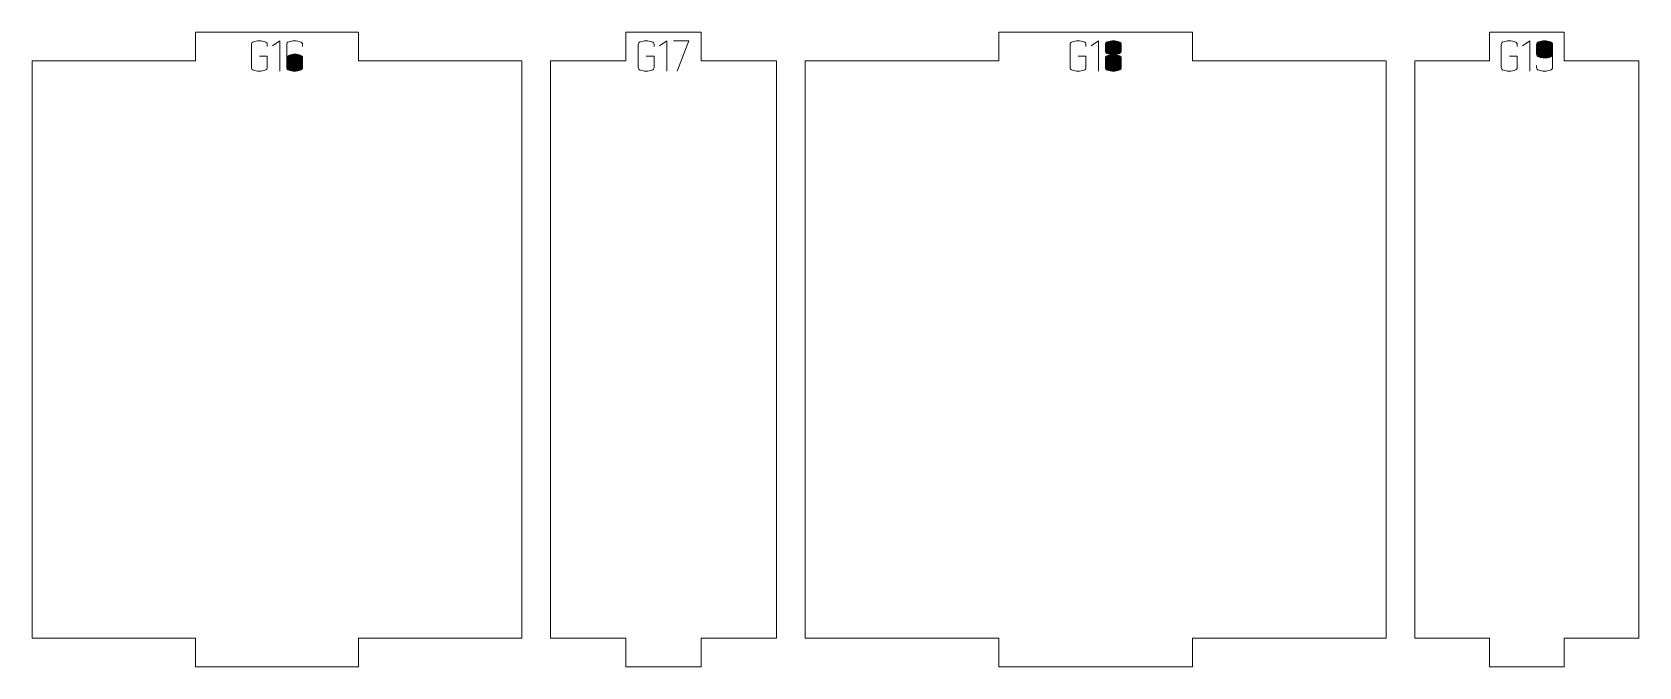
# Model space of a CAD drawing. Header units: centimetres. Extents: x -249 to 275, y -506 to 461.
# Drawn here: x -116.05 to -99.34, y -77.45 to -70.85 of the extents above; entities that cross this region are included whole.
import ezdxf

# ---------------------------------------------------------------- set-up
doc = ezdxf.new("R2010")
doc.units = ezdxf.units.CM
doc.header["$MEASUREMENT"] = 0
doc.layers.add('Capa 1', color=7, linetype='Continuous')

msp = doc.modelspace()

# ---------------------------------------------------------------- hatches: boundary and pattern name
at = {"layer": 'Capa 1', "true_color": 0x3e4095}
h = msp.add_hatch(color=175, dxfattribs=at)
edge = h.paths.add_edge_path()
edge.add_spline(control_points=[(-113.60593, -71.21865), (-113.60593, -71.22843), (-113.6138, -71.23676), (-113.62955, -71.24364), (-113.64529, -71.25052), (-113.66494, -71.25396), (-113.68848, -71.25396), (-113.71202, -71.25396), (-113.73167, -71.25052), (-113.74741, -71.24364), (-113.76316, -71.23676), (-113.77103, -71.22843), (-113.77103, -71.21865), (-113.77103, -71.21865), (-113.77103, -70.97283), (-113.77103, -70.97283), (-113.77103, -70.96305), (-113.76316, -70.95472), (-113.74741, -70.94784), (-113.73167, -70.94096), (-113.71202, -70.93752), (-113.68848, -70.93752), (-113.66494, -70.93752), (-113.64529, -70.94096), (-113.62955, -70.94784), (-113.6138, -70.95472), (-113.60593, -70.96305), (-113.60593, -70.97283), (-113.60593, -70.97283), (-113.60593, -70.9953), (-113.60593, -70.9953), (-113.60593, -70.9953), (-113.60593, -70.97283), (-113.60593, -70.97283), (-113.60593, -70.96305), (-113.6138, -70.95472), (-113.62955, -70.94784), (-113.64529, -70.94096), (-113.66494, -70.93752), (-113.68848, -70.93752), (-113.71202, -70.93752), (-113.73167, -70.94096), (-113.74741, -70.94784), (-113.76316, -70.95472), (-113.77103, -70.96305), (-113.77103, -70.97283), (-113.77103, -70.97283), (-113.77103, -71.21865), (-113.77103, -71.21865), (-113.77103, -71.22843), (-113.76316, -71.23676), (-113.74741, -71.24364), (-113.73167, -71.25052), (-113.71202, -71.25396), (-113.68848, -71.25396), (-113.66494, -71.25396), (-113.64529, -71.25052), (-113.62955, -71.24364), (-113.6138, -71.23676), (-113.60593, -71.22843), (-113.60593, -71.21865), (-113.60593, -71.21865), (-113.60593, -71.09574), (-113.60593, -71.09574), (-113.60593, -71.09574), (-113.68756, -71.09574), (-113.68756, -71.09574), (-113.68756, -71.09574), (-113.60593, -71.09574), (-113.60593, -71.09574), (-113.60593, -71.09574), (-113.60593, -71.21865), (-113.60593, -71.21865)], knot_values=[0, 0, 0, 0, 0.04166667, 0.04166667, 0.04166667, 0.08333333, 0.08333333, 0.08333333, 0.125, 0.125, 0.125, 0.16666667, 0.16666667, 0.16666667, 0.20833333, 0.20833333, 0.20833333, 0.25, 0.25, 0.25, 0.29166667, 0.29166667, 0.29166667, 0.33333333, 0.33333333, 0.33333333, 0.375, 0.375, 0.375, 0.41666667, 0.41666667, 0.41666667, 0.45833333, 0.45833333, 0.45833333, 0.5, 0.5, 0.5, 0.54166667, 0.54166667, 0.54166667, 0.58333333, 0.58333333, 0.58333333, 0.625, 0.625, 0.625, 0.66666667, 0.66666667, 0.66666667, 0.70833333, 0.70833333, 0.70833333, 0.75, 0.75, 0.75, 0.79166667, 0.79166667, 0.79166667, 0.83333333, 0.83333333, 0.83333333, 0.875, 0.875, 0.875, 0.91666667, 0.91666667, 0.91666667, 0.95833333, 0.95833333, 0.95833333, 1, 1, 1, 1], degree=3, periodic=1)
h = msp.add_hatch(color=175, dxfattribs=at)
edge = h.paths.add_edge_path()
edge.add_spline(control_points=[(-113.47477, -70.93706), (-113.47477, -70.93706), (-113.5509, -70.9898), (-113.5509, -70.9898), (-113.5509, -70.9898), (-113.47477, -70.93706), (-113.47477, -70.93706), (-113.47477, -70.93706), (-113.47477, -71.25396), (-113.47477, -71.25396), (-113.47477, -71.25396), (-113.47477, -70.93706), (-113.47477, -70.93706)], knot_values=[0, 0, 0, 0, 0.25, 0.25, 0.25, 0.5, 0.5, 0.5, 0.75, 0.75, 0.75, 1, 1, 1, 1], degree=3, periodic=1)
h = msp.add_hatch(color=175, dxfattribs=at)
edge = h.paths.add_edge_path()
edge.add_spline(control_points=[(-113.32159, -71.25396), (-113.34513, -71.25396), (-113.36478, -71.25052), (-113.38052, -71.24364), (-113.39627, -71.23676), (-113.40414, -71.22843), (-113.40414, -71.21865), (-113.40414, -71.21865), (-113.40414, -71.11179), (-113.40414, -71.11179), (-113.40414, -71.11179), (-113.40414, -70.97283), (-113.40414, -70.97283), (-113.40414, -70.96305), (-113.39627, -70.95472), (-113.38052, -70.94784), (-113.36478, -70.94096), (-113.34513, -70.93752), (-113.32159, -70.93752), (-113.29805, -70.93752), (-113.2784, -70.94096), (-113.26266, -70.94784), (-113.24691, -70.95472), (-113.23904, -70.96305), (-113.23904, -70.97283), (-113.23904, -70.97283), (-113.23904, -70.99851), (-113.23904, -70.99851), (-113.23904, -70.99851), (-113.23904, -70.97283), (-113.23904, -70.97283), (-113.23904, -70.96305), (-113.24691, -70.95472), (-113.26266, -70.94784), (-113.2784, -70.94096), (-113.29805, -70.93752), (-113.32159, -70.93752), (-113.34513, -70.93752), (-113.36478, -70.94096), (-113.38052, -70.94784), (-113.39627, -70.95472), (-113.40414, -70.96305), (-113.40414, -70.97283), (-113.40414, -70.97283), (-113.40414, -71.11179), (-113.40414, -71.11179), (-113.40414, -71.10262), (-113.39459, -71.09444), (-113.37548, -71.08726), (-113.35637, -71.08007), (-113.33841, -71.07648), (-113.32159, -71.07648), (-113.29805, -71.07648), (-113.2784, -71.07992), (-113.26266, -71.0868), (-113.24691, -71.09368), (-113.23904, -71.10201), (-113.23904, -71.11179), (-113.23904, -71.11179), (-113.23904, -71.21865), (-113.23904, -71.21865), (-113.23904, -71.22843), (-113.24691, -71.23676), (-113.26266, -71.24364), (-113.2784, -71.25052), (-113.29805, -71.25396), (-113.32159, -71.25396)], knot_values=[0, 0, 0, 0, 0.04545455, 0.04545455, 0.04545455, 0.09090909, 0.09090909, 0.09090909, 0.13636364, 0.13636364, 0.13636364, 0.18181818, 0.18181818, 0.18181818, 0.22727273, 0.22727273, 0.22727273, 0.27272727, 0.27272727, 0.27272727, 0.31818182, 0.31818182, 0.31818182, 0.36363636, 0.36363636, 0.36363636, 0.40909091, 0.40909091, 0.40909091, 0.45454545, 0.45454545, 0.45454545, 0.5, 0.5, 0.5, 0.54545455, 0.54545455, 0.54545455, 0.59090909, 0.59090909, 0.59090909, 0.63636364, 0.63636364, 0.63636364, 0.68181818, 0.68181818, 0.68181818, 0.72727273, 0.72727273, 0.72727273, 0.77272727, 0.77272727, 0.77272727, 0.81818182, 0.81818182, 0.81818182, 0.86363636, 0.86363636, 0.86363636, 0.90909091, 0.90909091, 0.90909091, 0.95454545, 0.95454545, 0.95454545, 1, 1, 1, 1], degree=3, periodic=1)
h = msp.add_hatch(color=175, dxfattribs=at)
edge = h.paths.add_edge_path()
edge.add_spline(control_points=[(-109.58348, -71.21865), (-109.58348, -71.22843), (-109.59135, -71.23676), (-109.6071, -71.24364), (-109.62284, -71.25052), (-109.64249, -71.25396), (-109.66603, -71.25396), (-109.68957, -71.25396), (-109.70922, -71.25052), (-109.72496, -71.24364), (-109.74071, -71.23676), (-109.74858, -71.22843), (-109.74858, -71.21865), (-109.74858, -71.21865), (-109.74858, -70.97283), (-109.74858, -70.97283), (-109.74858, -70.96305), (-109.74071, -70.95472), (-109.72496, -70.94784), (-109.70922, -70.94096), (-109.68957, -70.93752), (-109.66603, -70.93752), (-109.64249, -70.93752), (-109.62284, -70.94096), (-109.6071, -70.94784), (-109.59135, -70.95472), (-109.58348, -70.96305), (-109.58348, -70.97283), (-109.58348, -70.97283), (-109.58348, -70.9953), (-109.58348, -70.9953), (-109.58348, -70.9953), (-109.58348, -70.97283), (-109.58348, -70.97283), (-109.58348, -70.96305), (-109.59135, -70.95472), (-109.6071, -70.94784), (-109.62284, -70.94096), (-109.64249, -70.93752), (-109.66603, -70.93752), (-109.68957, -70.93752), (-109.70922, -70.94096), (-109.72496, -70.94784), (-109.74071, -70.95472), (-109.74858, -70.96305), (-109.74858, -70.97283), (-109.74858, -70.97283), (-109.74858, -71.21865), (-109.74858, -71.21865), (-109.74858, -71.22843), (-109.74071, -71.23676), (-109.72496, -71.24364), (-109.70922, -71.25052), (-109.68957, -71.25396), (-109.66603, -71.25396), (-109.64249, -71.25396), (-109.62284, -71.25052), (-109.6071, -71.24364), (-109.59135, -71.23676), (-109.58348, -71.22843), (-109.58348, -71.21865), (-109.58348, -71.21865), (-109.58348, -71.09574), (-109.58348, -71.09574), (-109.58348, -71.09574), (-109.66511, -71.09574), (-109.66511, -71.09574), (-109.66511, -71.09574), (-109.58348, -71.09574), (-109.58348, -71.09574), (-109.58348, -71.09574), (-109.58348, -71.21865), (-109.58348, -71.21865)], knot_values=[0, 0, 0, 0, 0.04166667, 0.04166667, 0.04166667, 0.08333333, 0.08333333, 0.08333333, 0.125, 0.125, 0.125, 0.16666667, 0.16666667, 0.16666667, 0.20833333, 0.20833333, 0.20833333, 0.25, 0.25, 0.25, 0.29166667, 0.29166667, 0.29166667, 0.33333333, 0.33333333, 0.33333333, 0.375, 0.375, 0.375, 0.41666667, 0.41666667, 0.41666667, 0.45833333, 0.45833333, 0.45833333, 0.5, 0.5, 0.5, 0.54166667, 0.54166667, 0.54166667, 0.58333333, 0.58333333, 0.58333333, 0.625, 0.625, 0.625, 0.66666667, 0.66666667, 0.66666667, 0.70833333, 0.70833333, 0.70833333, 0.75, 0.75, 0.75, 0.79166667, 0.79166667, 0.79166667, 0.83333333, 0.83333333, 0.83333333, 0.875, 0.875, 0.875, 0.91666667, 0.91666667, 0.91666667, 0.95833333, 0.95833333, 0.95833333, 1, 1, 1, 1], degree=3, periodic=1)
h = msp.add_hatch(color=175, dxfattribs=at)
edge = h.paths.add_edge_path()
edge.add_spline(control_points=[(-109.45232, -70.93706), (-109.45232, -70.93706), (-109.52845, -70.9898), (-109.52845, -70.9898), (-109.52845, -70.9898), (-109.45232, -70.93706), (-109.45232, -70.93706), (-109.45232, -70.93706), (-109.45232, -71.25396), (-109.45232, -71.25396), (-109.45232, -71.25396), (-109.45232, -70.93706), (-109.45232, -70.93706)], knot_values=[0, 0, 0, 0, 0.25, 0.25, 0.25, 0.5, 0.5, 0.5, 0.75, 0.75, 0.75, 1, 1, 1, 1], degree=3, periodic=1)
h = msp.add_hatch(color=175, dxfattribs=at)
edge = h.paths.add_edge_path()
edge.add_spline(control_points=[(-109.34317, -71.25396), (-109.34317, -71.25396), (-109.22209, -70.93752), (-109.22209, -70.93752), (-109.22209, -70.93752), (-109.38169, -70.93752), (-109.38169, -70.93752), (-109.38169, -70.93752), (-109.22209, -70.93752), (-109.22209, -70.93752), (-109.22209, -70.93752), (-109.34317, -71.25396), (-109.34317, -71.25396)], knot_values=[0, 0, 0, 0, 0.25, 0.25, 0.25, 0.5, 0.5, 0.5, 0.75, 0.75, 0.75, 1, 1, 1, 1], degree=3, periodic=1)
h = msp.add_hatch(color=175, dxfattribs=at)
edge = h.paths.add_edge_path()
edge.add_spline(control_points=[(-105.09237, -71.21865), (-105.09237, -71.22843), (-105.10024, -71.23676), (-105.11599, -71.24364), (-105.13173, -71.25052), (-105.15138, -71.25396), (-105.17492, -71.25396), (-105.19846, -71.25396), (-105.21811, -71.25052), (-105.23385, -71.24364), (-105.2496, -71.23676), (-105.25747, -71.22843), (-105.25747, -71.21865), (-105.25747, -71.21865), (-105.25747, -70.97283), (-105.25747, -70.97283), (-105.25747, -70.96305), (-105.2496, -70.95472), (-105.23385, -70.94784), (-105.21811, -70.94096), (-105.19846, -70.93752), (-105.17492, -70.93752), (-105.15138, -70.93752), (-105.13173, -70.94096), (-105.11599, -70.94784), (-105.10024, -70.95472), (-105.09237, -70.96305), (-105.09237, -70.97283), (-105.09237, -70.97283), (-105.09237, -70.9953), (-105.09237, -70.9953), (-105.09237, -70.9953), (-105.09237, -70.97283), (-105.09237, -70.97283), (-105.09237, -70.96305), (-105.10024, -70.95472), (-105.11599, -70.94784), (-105.13173, -70.94096), (-105.15138, -70.93752), (-105.17492, -70.93752), (-105.19846, -70.93752), (-105.21811, -70.94096), (-105.23385, -70.94784), (-105.2496, -70.95472), (-105.25747, -70.96305), (-105.25747, -70.97283), (-105.25747, -70.97283), (-105.25747, -71.21865), (-105.25747, -71.21865), (-105.25747, -71.22843), (-105.2496, -71.23676), (-105.23385, -71.24364), (-105.21811, -71.25052), (-105.19846, -71.25396), (-105.17492, -71.25396), (-105.15138, -71.25396), (-105.13173, -71.25052), (-105.11599, -71.24364), (-105.10024, -71.23676), (-105.09237, -71.22843), (-105.09237, -71.21865), (-105.09237, -71.21865), (-105.09237, -71.09574), (-105.09237, -71.09574), (-105.09237, -71.09574), (-105.174, -71.09574), (-105.174, -71.09574), (-105.174, -71.09574), (-105.09237, -71.09574), (-105.09237, -71.09574), (-105.09237, -71.09574), (-105.09237, -71.21865), (-105.09237, -71.21865)], knot_values=[0, 0, 0, 0, 0.04166667, 0.04166667, 0.04166667, 0.08333333, 0.08333333, 0.08333333, 0.125, 0.125, 0.125, 0.16666667, 0.16666667, 0.16666667, 0.20833333, 0.20833333, 0.20833333, 0.25, 0.25, 0.25, 0.29166667, 0.29166667, 0.29166667, 0.33333333, 0.33333333, 0.33333333, 0.375, 0.375, 0.375, 0.41666667, 0.41666667, 0.41666667, 0.45833333, 0.45833333, 0.45833333, 0.5, 0.5, 0.5, 0.54166667, 0.54166667, 0.54166667, 0.58333333, 0.58333333, 0.58333333, 0.625, 0.625, 0.625, 0.66666667, 0.66666667, 0.66666667, 0.70833333, 0.70833333, 0.70833333, 0.75, 0.75, 0.75, 0.79166667, 0.79166667, 0.79166667, 0.83333333, 0.83333333, 0.83333333, 0.875, 0.875, 0.875, 0.91666667, 0.91666667, 0.91666667, 0.95833333, 0.95833333, 0.95833333, 1, 1, 1, 1], degree=3, periodic=1)
h = msp.add_hatch(color=175, dxfattribs=at)
edge = h.paths.add_edge_path()
edge.add_spline(control_points=[(-104.96121, -70.93706), (-104.96121, -70.93706), (-105.03734, -70.9898), (-105.03734, -70.9898), (-105.03734, -70.9898), (-104.96121, -70.93706), (-104.96121, -70.93706), (-104.96121, -70.93706), (-104.96121, -71.25396), (-104.96121, -71.25396), (-104.96121, -71.25396), (-104.96121, -70.93706), (-104.96121, -70.93706)], knot_values=[0, 0, 0, 0, 0.25, 0.25, 0.25, 0.5, 0.5, 0.5, 0.75, 0.75, 0.75, 1, 1, 1, 1], degree=3, periodic=1)
h = msp.add_hatch(color=175, dxfattribs=at)
edge = h.paths.add_edge_path()
edge.add_spline(control_points=[(-104.89058, -71.04713), (-104.89058, -71.05508), (-104.88492, -71.06226), (-104.87361, -71.06868), (-104.8623, -71.0751), (-104.84044, -71.07938), (-104.80803, -71.08152), (-104.77562, -71.07938), (-104.75376, -71.0751), (-104.74245, -71.06868), (-104.73114, -71.06226), (-104.72548, -71.05508), (-104.72548, -71.04713), (-104.72548, -71.04713), (-104.72548, -70.97283), (-104.72548, -70.97283), (-104.72548, -70.96305), (-104.73335, -70.95472), (-104.7491, -70.94784), (-104.76484, -70.94096), (-104.78449, -70.93752), (-104.80803, -70.93752), (-104.83157, -70.93752), (-104.85122, -70.94096), (-104.86696, -70.94784), (-104.88271, -70.95472), (-104.89058, -70.96305), (-104.89058, -70.97283), (-104.89058, -70.97283), (-104.89058, -71.04713), (-104.89058, -71.04713)], knot_values=[0, 0, 0, 0, 0.1, 0.1, 0.1, 0.2, 0.2, 0.2, 0.3, 0.3, 0.3, 0.4, 0.4, 0.4, 0.5, 0.5, 0.5, 0.6, 0.6, 0.6, 0.7, 0.7, 0.7, 0.8, 0.8, 0.8, 0.9, 0.9, 0.9, 1, 1, 1, 1], degree=3, periodic=1)
h = msp.add_hatch(color=175, dxfattribs=at)
edge = h.paths.add_edge_path()
edge.add_spline(control_points=[(-104.80803, -71.25396), (-104.83157, -71.25396), (-104.85122, -71.25052), (-104.86696, -71.24364), (-104.88271, -71.23676), (-104.89058, -71.22843), (-104.89058, -71.21865), (-104.89058, -71.21865), (-104.89058, -71.11546), (-104.89058, -71.11546), (-104.89058, -71.1072), (-104.88492, -71.10002), (-104.87361, -71.09391), (-104.8623, -71.08779), (-104.84044, -71.08366), (-104.80803, -71.08152), (-104.84044, -71.07938), (-104.8623, -71.0751), (-104.87361, -71.06868), (-104.88492, -71.06226), (-104.89058, -71.05508), (-104.89058, -71.04713), (-104.89058, -71.04713), (-104.89058, -70.97283), (-104.89058, -70.97283), (-104.89058, -70.96305), (-104.88271, -70.95472), (-104.86696, -70.94784), (-104.85122, -70.94096), (-104.83157, -70.93752), (-104.80803, -70.93752), (-104.78449, -70.93752), (-104.76484, -70.94096), (-104.7491, -70.94784), (-104.73335, -70.95472), (-104.72548, -70.96305), (-104.72548, -70.97283), (-104.72548, -70.97283), (-104.72548, -71.04713), (-104.72548, -71.04713), (-104.72548, -71.05508), (-104.73114, -71.06226), (-104.74245, -71.06868), (-104.75376, -71.0751), (-104.77562, -71.07938), (-104.80803, -71.08152), (-104.77562, -71.08366), (-104.75376, -71.08779), (-104.74245, -71.09391), (-104.73114, -71.10002), (-104.72548, -71.1072), (-104.72548, -71.11546), (-104.72548, -71.11546), (-104.72548, -71.21865), (-104.72548, -71.21865), (-104.72548, -71.22843), (-104.73335, -71.23676), (-104.7491, -71.24364), (-104.76484, -71.25052), (-104.78449, -71.25396), (-104.80803, -71.25396)], knot_values=[0, 0, 0, 0, 0.05, 0.05, 0.05, 0.1, 0.1, 0.1, 0.15, 0.15, 0.15, 0.2, 0.2, 0.2, 0.25, 0.25, 0.25, 0.3, 0.3, 0.3, 0.35, 0.35, 0.35, 0.4, 0.4, 0.4, 0.45, 0.45, 0.45, 0.5, 0.5, 0.5, 0.55, 0.55, 0.55, 0.6, 0.6, 0.6, 0.65, 0.65, 0.65, 0.7, 0.7, 0.7, 0.75, 0.75, 0.75, 0.8, 0.8, 0.8, 0.85, 0.85, 0.85, 0.9, 0.9, 0.9, 0.95, 0.95, 0.95, 1, 1, 1, 1], degree=3, periodic=1)
h = msp.add_hatch(color=175, dxfattribs=at)
edge = h.paths.add_edge_path()
edge.add_spline(control_points=[(-100.60787, -71.21865), (-100.60787, -71.22843), (-100.61574, -71.23676), (-100.63149, -71.24364), (-100.64723, -71.25052), (-100.66688, -71.25396), (-100.69042, -71.25396), (-100.71396, -71.25396), (-100.73361, -71.25052), (-100.74935, -71.24364), (-100.7651, -71.23676), (-100.77297, -71.22843), (-100.77297, -71.21865), (-100.77297, -71.21865), (-100.77297, -70.97283), (-100.77297, -70.97283), (-100.77297, -70.96305), (-100.7651, -70.95472), (-100.74935, -70.94784), (-100.73361, -70.94096), (-100.71396, -70.93752), (-100.69042, -70.93752), (-100.66688, -70.93752), (-100.64723, -70.94096), (-100.63149, -70.94784), (-100.61574, -70.95472), (-100.60787, -70.96305), (-100.60787, -70.97283), (-100.60787, -70.97283), (-100.60787, -70.9953), (-100.60787, -70.9953), (-100.60787, -70.9953), (-100.60787, -70.97283), (-100.60787, -70.97283), (-100.60787, -70.96305), (-100.61574, -70.95472), (-100.63149, -70.94784), (-100.64723, -70.94096), (-100.66688, -70.93752), (-100.69042, -70.93752), (-100.71396, -70.93752), (-100.73361, -70.94096), (-100.74935, -70.94784), (-100.7651, -70.95472), (-100.77297, -70.96305), (-100.77297, -70.97283), (-100.77297, -70.97283), (-100.77297, -71.21865), (-100.77297, -71.21865), (-100.77297, -71.22843), (-100.7651, -71.23676), (-100.74935, -71.24364), (-100.73361, -71.25052), (-100.71396, -71.25396), (-100.69042, -71.25396), (-100.66688, -71.25396), (-100.64723, -71.25052), (-100.63149, -71.24364), (-100.61574, -71.23676), (-100.60787, -71.22843), (-100.60787, -71.21865), (-100.60787, -71.21865), (-100.60787, -71.09574), (-100.60787, -71.09574), (-100.60787, -71.09574), (-100.6895, -71.09574), (-100.6895, -71.09574), (-100.6895, -71.09574), (-100.60787, -71.09574), (-100.60787, -71.09574), (-100.60787, -71.09574), (-100.60787, -71.21865), (-100.60787, -71.21865)], knot_values=[0, 0, 0, 0, 0.04166667, 0.04166667, 0.04166667, 0.08333333, 0.08333333, 0.08333333, 0.125, 0.125, 0.125, 0.16666667, 0.16666667, 0.16666667, 0.20833333, 0.20833333, 0.20833333, 0.25, 0.25, 0.25, 0.29166667, 0.29166667, 0.29166667, 0.33333333, 0.33333333, 0.33333333, 0.375, 0.375, 0.375, 0.41666667, 0.41666667, 0.41666667, 0.45833333, 0.45833333, 0.45833333, 0.5, 0.5, 0.5, 0.54166667, 0.54166667, 0.54166667, 0.58333333, 0.58333333, 0.58333333, 0.625, 0.625, 0.625, 0.66666667, 0.66666667, 0.66666667, 0.70833333, 0.70833333, 0.70833333, 0.75, 0.75, 0.75, 0.79166667, 0.79166667, 0.79166667, 0.83333333, 0.83333333, 0.83333333, 0.875, 0.875, 0.875, 0.91666667, 0.91666667, 0.91666667, 0.95833333, 0.95833333, 0.95833333, 1, 1, 1, 1], degree=3, periodic=1)
h = msp.add_hatch(color=175, dxfattribs=at)
edge = h.paths.add_edge_path()
edge.add_spline(control_points=[(-100.47671, -70.93706), (-100.47671, -70.93706), (-100.55284, -70.9898), (-100.55284, -70.9898), (-100.55284, -70.9898), (-100.47671, -70.93706), (-100.47671, -70.93706), (-100.47671, -70.93706), (-100.47671, -71.25396), (-100.47671, -71.25396), (-100.47671, -71.25396), (-100.47671, -70.93706), (-100.47671, -70.93706)], knot_values=[0, 0, 0, 0, 0.25, 0.25, 0.25, 0.5, 0.5, 0.5, 0.75, 0.75, 0.75, 1, 1, 1, 1], degree=3, periodic=1)
h = msp.add_hatch(color=175, dxfattribs=at)
edge = h.paths.add_edge_path()
edge.add_spline(control_points=[(-100.40608, -71.08015), (-100.40608, -71.08993), (-100.39821, -71.09826), (-100.38246, -71.10514), (-100.36672, -71.11202), (-100.34707, -71.11546), (-100.32353, -71.11546), (-100.30029, -71.11607), (-100.28073, -71.11324), (-100.26483, -71.10698), (-100.24893, -71.10071), (-100.24098, -71.09176), (-100.24098, -71.08015), (-100.24098, -71.08015), (-100.24098, -70.97283), (-100.24098, -70.97283), (-100.24098, -70.96305), (-100.24885, -70.95472), (-100.2646, -70.94784), (-100.28034, -70.94096), (-100.29999, -70.93752), (-100.32353, -70.93752), (-100.34707, -70.93752), (-100.36672, -70.94096), (-100.38246, -70.94784), (-100.39821, -70.95472), (-100.40608, -70.96305), (-100.40608, -70.97283), (-100.40608, -70.97283), (-100.40608, -71.08015), (-100.40608, -71.08015)], knot_values=[0, 0, 0, 0, 0.1, 0.1, 0.1, 0.2, 0.2, 0.2, 0.3, 0.3, 0.3, 0.4, 0.4, 0.4, 0.5, 0.5, 0.5, 0.6, 0.6, 0.6, 0.7, 0.7, 0.7, 0.8, 0.8, 0.8, 0.9, 0.9, 0.9, 1, 1, 1, 1], degree=3, periodic=1)
h = msp.add_hatch(color=175, dxfattribs=at)
edge = h.paths.add_edge_path()
edge.add_spline(control_points=[(-100.32353, -71.25396), (-100.34707, -71.25396), (-100.36672, -71.25052), (-100.38246, -71.24364), (-100.39821, -71.23676), (-100.40608, -71.22843), (-100.40608, -71.21865), (-100.40608, -71.21865), (-100.40608, -71.19342), (-100.40608, -71.19342), (-100.40608, -71.19342), (-100.40608, -71.21865), (-100.40608, -71.21865), (-100.40608, -71.22843), (-100.39821, -71.23676), (-100.38246, -71.24364), (-100.36672, -71.25052), (-100.34707, -71.25396), (-100.32353, -71.25396), (-100.29999, -71.25396), (-100.28034, -71.25052), (-100.2646, -71.24364), (-100.24885, -71.23676), (-100.24098, -71.22843), (-100.24098, -71.21865), (-100.24098, -71.21865), (-100.24098, -71.08015), (-100.24098, -71.08015), (-100.24098, -71.09176), (-100.24893, -71.10071), (-100.26483, -71.10698), (-100.28073, -71.11324), (-100.30029, -71.11607), (-100.32353, -71.11546), (-100.34707, -71.11546), (-100.36672, -71.11202), (-100.38246, -71.10514), (-100.39821, -71.09826), (-100.40608, -71.08993), (-100.40608, -71.08015), (-100.40608, -71.08015), (-100.40608, -70.97283), (-100.40608, -70.97283), (-100.40608, -70.96305), (-100.39821, -70.95472), (-100.38246, -70.94784), (-100.36672, -70.94096), (-100.34707, -70.93752), (-100.32353, -70.93752), (-100.29999, -70.93752), (-100.28034, -70.94096), (-100.2646, -70.94784), (-100.24885, -70.95472), (-100.24098, -70.96305), (-100.24098, -70.97283), (-100.24098, -70.97283), (-100.24098, -71.08015), (-100.24098, -71.08015), (-100.24098, -71.08015), (-100.24098, -71.21865), (-100.24098, -71.21865), (-100.24098, -71.22843), (-100.24885, -71.23676), (-100.2646, -71.24364), (-100.28034, -71.25052), (-100.29999, -71.25396), (-100.32353, -71.25396)], knot_values=[0, 0, 0, 0, 0.04545455, 0.04545455, 0.04545455, 0.09090909, 0.09090909, 0.09090909, 0.13636364, 0.13636364, 0.13636364, 0.18181818, 0.18181818, 0.18181818, 0.22727273, 0.22727273, 0.22727273, 0.27272727, 0.27272727, 0.27272727, 0.31818182, 0.31818182, 0.31818182, 0.36363636, 0.36363636, 0.36363636, 0.40909091, 0.40909091, 0.40909091, 0.45454545, 0.45454545, 0.45454545, 0.5, 0.5, 0.5, 0.54545455, 0.54545455, 0.54545455, 0.59090909, 0.59090909, 0.59090909, 0.63636364, 0.63636364, 0.63636364, 0.68181818, 0.68181818, 0.68181818, 0.72727273, 0.72727273, 0.72727273, 0.77272727, 0.77272727, 0.77272727, 0.81818182, 0.81818182, 0.81818182, 0.86363636, 0.86363636, 0.86363636, 0.90909091, 0.90909091, 0.90909091, 0.95454545, 0.95454545, 0.95454545, 1, 1, 1, 1], degree=3, periodic=1)
h = msp.add_hatch(color=175, dxfattribs=at)
edge = h.paths.add_edge_path()
edge.add_spline(control_points=[(-113.40414, -71.21865), (-113.40414, -71.22843), (-113.39627, -71.23676), (-113.38052, -71.24364), (-113.36478, -71.25052), (-113.34513, -71.25396), (-113.32159, -71.25396), (-113.29805, -71.25396), (-113.2784, -71.25052), (-113.26266, -71.24364), (-113.24691, -71.23676), (-113.23904, -71.22843), (-113.23904, -71.21865), (-113.23904, -71.21865), (-113.23904, -71.11179), (-113.23904, -71.11179), (-113.23904, -71.10201), (-113.24691, -71.09368), (-113.26266, -71.0868), (-113.2784, -71.07992), (-113.29805, -71.07648), (-113.32159, -71.07648), (-113.33841, -71.07648), (-113.35637, -71.08007), (-113.37548, -71.08726), (-113.39459, -71.09444), (-113.40414, -71.10262), (-113.40414, -71.11179), (-113.40414, -71.11179), (-113.40414, -71.21865), (-113.40414, -71.21865)], knot_values=[0, 0, 0, 0, 0.1, 0.1, 0.1, 0.2, 0.2, 0.2, 0.3, 0.3, 0.3, 0.4, 0.4, 0.4, 0.5, 0.5, 0.5, 0.6, 0.6, 0.6, 0.7, 0.7, 0.7, 0.8, 0.8, 0.8, 0.9, 0.9, 0.9, 1, 1, 1, 1], degree=3, periodic=1)
h = msp.add_hatch(color=175, dxfattribs=at)
edge = h.paths.add_edge_path()
edge.add_spline(control_points=[(-104.89058, -71.21865), (-104.89058, -71.22843), (-104.88271, -71.23676), (-104.86696, -71.24364), (-104.85122, -71.25052), (-104.83157, -71.25396), (-104.80803, -71.25396), (-104.78449, -71.25396), (-104.76484, -71.25052), (-104.7491, -71.24364), (-104.73335, -71.23676), (-104.72548, -71.22843), (-104.72548, -71.21865), (-104.72548, -71.21865), (-104.72548, -71.11546), (-104.72548, -71.11546), (-104.72548, -71.1072), (-104.73114, -71.10002), (-104.74245, -71.09391), (-104.75376, -71.08779), (-104.77562, -71.08366), (-104.80803, -71.08152), (-104.84044, -71.08366), (-104.8623, -71.08779), (-104.87361, -71.09391), (-104.88492, -71.10002), (-104.89058, -71.1072), (-104.89058, -71.11546), (-104.89058, -71.11546), (-104.89058, -71.21865), (-104.89058, -71.21865)], knot_values=[0, 0, 0, 0, 0.1, 0.1, 0.1, 0.2, 0.2, 0.2, 0.3, 0.3, 0.3, 0.4, 0.4, 0.4, 0.5, 0.5, 0.5, 0.6, 0.6, 0.6, 0.7, 0.7, 0.7, 0.8, 0.8, 0.8, 0.9, 0.9, 0.9, 1, 1, 1, 1], degree=3, periodic=1)

# ---------------------------------------------------------------- linework, layer by layer
at = {"layer": 'Capa 1', "color": 240, "lineweight": 9}
for points in [[(-116.0511, -71.14756), (-116.0511, -71.14756), (-116.0511, -77.14756), (-116.0511, -77.14756), (-116.0511, -77.14756), (-114.35372, -77.14756), (-114.35372, -77.14756), (-114.35372, -77.14756), (-114.35372, -77.44756), (-114.35372, -77.44756), (-114.35372, -77.44756), (-112.65634, -77.44756), (-112.65634, -77.44756), (-112.65634, -77.44756), (-112.65634, -77.14756), (-112.65634, -77.14756), (-112.65634, -77.14756), (-110.95896, -77.14756), (-110.95896, -77.14756), (-110.95896, -77.14756), (-110.95896, -71.14756), (-110.95896, -71.14756), (-110.95896, -71.14756), (-112.65634, -71.14756), (-112.65634, -71.14756), (-112.65634, -71.14756), (-112.65634, -70.84756), (-112.65634, -70.84756), (-112.65634, -70.84756), (-114.35372, -70.84756), (-114.35372, -70.84756), (-114.35372, -70.84756), (-114.35372, -71.14756), (-114.35372, -71.14756), (-114.35372, -71.14756), (-116.0511, -71.14756), (-116.0511, -71.14756)], [(-110.65896, -71.14756), (-110.65896, -71.14756), (-110.65896, -77.14756), (-110.65896, -77.14756), (-110.65896, -77.14756), (-109.87654, -77.14756), (-109.87654, -77.14756), (-109.87654, -77.14756), (-109.87654, -77.44756), (-109.87654, -77.44756), (-109.87654, -77.44756), (-109.09412, -77.44756), (-109.09412, -77.44756), (-109.09412, -77.44756), (-109.09412, -77.14756), (-109.09412, -77.14756), (-109.09412, -77.14756), (-108.3117, -77.14756), (-108.3117, -77.14756), (-108.3117, -77.14756), (-108.3117, -71.14756), (-108.3117, -71.14756), (-108.3117, -71.14756), (-109.09412, -71.14756), (-109.09412, -71.14756), (-109.09412, -71.14756), (-109.09412, -70.84756), (-109.09412, -70.84756), (-109.09412, -70.84756), (-109.87654, -70.84756), (-109.87654, -70.84756), (-109.87654, -70.84756), (-109.87654, -71.14756), (-109.87654, -71.14756), (-109.87654, -71.14756), (-110.65896, -71.14756), (-110.65896, -71.14756)], [(-108.0117, -71.14756), (-108.0117, -71.14756), (-108.0117, -77.14756), (-108.0117, -77.14756), (-108.0117, -77.14756), (-105.99822, -77.14756), (-105.99822, -77.14756), (-105.99822, -77.14756), (-105.99822, -77.44756), (-105.99822, -77.44756), (-105.99822, -77.44756), (-103.98473, -77.44756), (-103.98473, -77.44756), (-103.98473, -77.44756), (-103.98473, -77.14756), (-103.98473, -77.14756), (-103.98473, -77.14756), (-101.97124, -77.14756), (-101.97124, -77.14756), (-101.97124, -77.14756), (-101.97124, -71.14756), (-101.97124, -71.14756), (-101.97124, -71.14756), (-103.98473, -71.14756), (-103.98473, -71.14756), (-103.98473, -71.14756), (-103.98473, -70.84756), (-103.98473, -70.84756), (-103.98473, -70.84756), (-105.99822, -70.84756), (-105.99822, -70.84756), (-105.99822, -70.84756), (-105.99822, -71.14756), (-105.99822, -71.14756), (-105.99822, -71.14756), (-108.0117, -71.14756), (-108.0117, -71.14756)], [(-101.67124, -71.14756), (-101.67124, -71.14756), (-101.67124, -77.14756), (-101.67124, -77.14756), (-101.67124, -77.14756), (-100.89506, -77.14756), (-100.89506, -77.14756), (-100.89506, -77.14756), (-100.89506, -77.44756), (-100.89506, -77.44756), (-100.89506, -77.44756), (-100.11888, -77.44756), (-100.11888, -77.44756), (-100.11888, -77.44756), (-100.11888, -77.14756), (-100.11888, -77.14756), (-100.11888, -77.14756), (-99.34271, -77.14756), (-99.34271, -77.14756), (-99.34271, -77.14756), (-99.34271, -71.14756), (-99.34271, -71.14756), (-99.34271, -71.14756), (-100.11888, -71.14756), (-100.11888, -71.14756), (-100.11888, -71.14756), (-100.11888, -70.84756), (-100.11888, -70.84756), (-100.11888, -70.84756), (-100.89506, -70.84756), (-100.89506, -70.84756), (-100.89506, -70.84756), (-100.89506, -71.14756), (-100.89506, -71.14756), (-100.89506, -71.14756), (-101.67124, -71.14756), (-101.67124, -71.14756)]]:
    msp.add_open_spline(points, degree=3, knots=[0, 0, 0, 0, 0.08333333, 0.08333333, 0.08333333, 0.16666667, 0.16666667, 0.16666667, 0.25, 0.25, 0.25, 0.33333333, 0.33333333, 0.33333333, 0.41666667, 0.41666667, 0.41666667, 0.5, 0.5, 0.5, 0.58333333, 0.58333333, 0.58333333, 0.66666667, 0.66666667, 0.66666667, 0.75, 0.75, 0.75, 0.83333333, 0.83333333, 0.83333333, 0.91666667, 0.91666667, 0.91666667, 1, 1, 1, 1], dxfattribs=at)
at = {"layer": 'Capa 1', "color": 114, "lineweight": 9}
for points, knots in [([(-113.60593, -71.21865), (-113.60593, -71.22843), (-113.6138, -71.23676), (-113.62955, -71.24364), (-113.64529, -71.25052), (-113.66494, -71.25396), (-113.68848, -71.25396), (-113.71202, -71.25396), (-113.73167, -71.25052), (-113.74741, -71.24364), (-113.76316, -71.23676), (-113.77103, -71.22843), (-113.77103, -71.21865), (-113.77103, -71.21865), (-113.77103, -70.97283), (-113.77103, -70.97283), (-113.77103, -70.96305), (-113.76316, -70.95472), (-113.74741, -70.94784), (-113.73167, -70.94096), (-113.71202, -70.93752), (-113.68848, -70.93752), (-113.66494, -70.93752), (-113.64529, -70.94096), (-113.62955, -70.94784), (-113.6138, -70.95472), (-113.60593, -70.96305), (-113.60593, -70.97283), (-113.60593, -70.97283), (-113.60593, -70.9953), (-113.60593, -70.9953), (-113.60593, -70.9953), (-113.60593, -70.97283), (-113.60593, -70.97283), (-113.60593, -70.96305), (-113.6138, -70.95472), (-113.62955, -70.94784), (-113.64529, -70.94096), (-113.66494, -70.93752), (-113.68848, -70.93752), (-113.71202, -70.93752), (-113.73167, -70.94096), (-113.74741, -70.94784), (-113.76316, -70.95472), (-113.77103, -70.96305), (-113.77103, -70.97283), (-113.77103, -70.97283), (-113.77103, -71.21865), (-113.77103, -71.21865), (-113.77103, -71.22843), (-113.76316, -71.23676), (-113.74741, -71.24364), (-113.73167, -71.25052), (-113.71202, -71.25396), (-113.68848, -71.25396), (-113.66494, -71.25396), (-113.64529, -71.25052), (-113.62955, -71.24364), (-113.6138, -71.23676), (-113.60593, -71.22843), (-113.60593, -71.21865), (-113.60593, -71.21865), (-113.60593, -71.09574), (-113.60593, -71.09574), (-113.60593, -71.09574), (-113.68756, -71.09574), (-113.68756, -71.09574), (-113.68756, -71.09574), (-113.60593, -71.09574), (-113.60593, -71.09574), (-113.60593, -71.09574), (-113.60593, -71.21865), (-113.60593, -71.21865)], [0, 0, 0, 0, 0.04166667, 0.04166667, 0.04166667, 0.08333333, 0.08333333, 0.08333333, 0.125, 0.125, 0.125, 0.16666667, 0.16666667, 0.16666667, 0.20833333, 0.20833333, 0.20833333, 0.25, 0.25, 0.25, 0.29166667, 0.29166667, 0.29166667, 0.33333333, 0.33333333, 0.33333333, 0.375, 0.375, 0.375, 0.41666667, 0.41666667, 0.41666667, 0.45833333, 0.45833333, 0.45833333, 0.5, 0.5, 0.5, 0.54166667, 0.54166667, 0.54166667, 0.58333333, 0.58333333, 0.58333333, 0.625, 0.625, 0.625, 0.66666667, 0.66666667, 0.66666667, 0.70833333, 0.70833333, 0.70833333, 0.75, 0.75, 0.75, 0.79166667, 0.79166667, 0.79166667, 0.83333333, 0.83333333, 0.83333333, 0.875, 0.875, 0.875, 0.91666667, 0.91666667, 0.91666667, 0.95833333, 0.95833333, 0.95833333, 1, 1, 1, 1]), ([(-113.47477, -70.93706), (-113.47477, -70.93706), (-113.5509, -70.9898), (-113.5509, -70.9898), (-113.5509, -70.9898), (-113.47477, -70.93706), (-113.47477, -70.93706), (-113.47477, -70.93706), (-113.47477, -71.25396), (-113.47477, -71.25396), (-113.47477, -71.25396), (-113.47477, -70.93706), (-113.47477, -70.93706)], [0, 0, 0, 0, 0.25, 0.25, 0.25, 0.5, 0.5, 0.5, 0.75, 0.75, 0.75, 1, 1, 1, 1]), ([(-113.32159, -71.25396), (-113.34513, -71.25396), (-113.36478, -71.25052), (-113.38052, -71.24364), (-113.39627, -71.23676), (-113.40414, -71.22843), (-113.40414, -71.21865), (-113.40414, -71.21865), (-113.40414, -71.11179), (-113.40414, -71.11179), (-113.40414, -71.11179), (-113.40414, -70.97283), (-113.40414, -70.97283), (-113.40414, -70.96305), (-113.39627, -70.95472), (-113.38052, -70.94784), (-113.36478, -70.94096), (-113.34513, -70.93752), (-113.32159, -70.93752), (-113.29805, -70.93752), (-113.2784, -70.94096), (-113.26266, -70.94784), (-113.24691, -70.95472), (-113.23904, -70.96305), (-113.23904, -70.97283), (-113.23904, -70.97283), (-113.23904, -70.99851), (-113.23904, -70.99851), (-113.23904, -70.99851), (-113.23904, -70.97283), (-113.23904, -70.97283), (-113.23904, -70.96305), (-113.24691, -70.95472), (-113.26266, -70.94784), (-113.2784, -70.94096), (-113.29805, -70.93752), (-113.32159, -70.93752), (-113.34513, -70.93752), (-113.36478, -70.94096), (-113.38052, -70.94784), (-113.39627, -70.95472), (-113.40414, -70.96305), (-113.40414, -70.97283), (-113.40414, -70.97283), (-113.40414, -71.11179), (-113.40414, -71.11179), (-113.40414, -71.10262), (-113.39459, -71.09444), (-113.37548, -71.08726), (-113.35637, -71.08007), (-113.33841, -71.07648), (-113.32159, -71.07648), (-113.29805, -71.07648), (-113.2784, -71.07992), (-113.26266, -71.0868), (-113.24691, -71.09368), (-113.23904, -71.10201), (-113.23904, -71.11179), (-113.23904, -71.11179), (-113.23904, -71.21865), (-113.23904, -71.21865), (-113.23904, -71.22843), (-113.24691, -71.23676), (-113.26266, -71.24364), (-113.2784, -71.25052), (-113.29805, -71.25396), (-113.32159, -71.25396)], [0, 0, 0, 0, 0.04545455, 0.04545455, 0.04545455, 0.09090909, 0.09090909, 0.09090909, 0.13636364, 0.13636364, 0.13636364, 0.18181818, 0.18181818, 0.18181818, 0.22727273, 0.22727273, 0.22727273, 0.27272727, 0.27272727, 0.27272727, 0.31818182, 0.31818182, 0.31818182, 0.36363636, 0.36363636, 0.36363636, 0.40909091, 0.40909091, 0.40909091, 0.45454545, 0.45454545, 0.45454545, 0.5, 0.5, 0.5, 0.54545455, 0.54545455, 0.54545455, 0.59090909, 0.59090909, 0.59090909, 0.63636364, 0.63636364, 0.63636364, 0.68181818, 0.68181818, 0.68181818, 0.72727273, 0.72727273, 0.72727273, 0.77272727, 0.77272727, 0.77272727, 0.81818182, 0.81818182, 0.81818182, 0.86363636, 0.86363636, 0.86363636, 0.90909091, 0.90909091, 0.90909091, 0.95454545, 0.95454545, 0.95454545, 1, 1, 1, 1]), ([(-109.58348, -71.21865), (-109.58348, -71.22843), (-109.59135, -71.23676), (-109.6071, -71.24364), (-109.62284, -71.25052), (-109.64249, -71.25396), (-109.66603, -71.25396), (-109.68957, -71.25396), (-109.70922, -71.25052), (-109.72496, -71.24364), (-109.74071, -71.23676), (-109.74858, -71.22843), (-109.74858, -71.21865), (-109.74858, -71.21865), (-109.74858, -70.97283), (-109.74858, -70.97283), (-109.74858, -70.96305), (-109.74071, -70.95472), (-109.72496, -70.94784), (-109.70922, -70.94096), (-109.68957, -70.93752), (-109.66603, -70.93752), (-109.64249, -70.93752), (-109.62284, -70.94096), (-109.6071, -70.94784), (-109.59135, -70.95472), (-109.58348, -70.96305), (-109.58348, -70.97283), (-109.58348, -70.97283), (-109.58348, -70.9953), (-109.58348, -70.9953), (-109.58348, -70.9953), (-109.58348, -70.97283), (-109.58348, -70.97283), (-109.58348, -70.96305), (-109.59135, -70.95472), (-109.6071, -70.94784), (-109.62284, -70.94096), (-109.64249, -70.93752), (-109.66603, -70.93752), (-109.68957, -70.93752), (-109.70922, -70.94096), (-109.72496, -70.94784), (-109.74071, -70.95472), (-109.74858, -70.96305), (-109.74858, -70.97283), (-109.74858, -70.97283), (-109.74858, -71.21865), (-109.74858, -71.21865), (-109.74858, -71.22843), (-109.74071, -71.23676), (-109.72496, -71.24364), (-109.70922, -71.25052), (-109.68957, -71.25396), (-109.66603, -71.25396), (-109.64249, -71.25396), (-109.62284, -71.25052), (-109.6071, -71.24364), (-109.59135, -71.23676), (-109.58348, -71.22843), (-109.58348, -71.21865), (-109.58348, -71.21865), (-109.58348, -71.09574), (-109.58348, -71.09574), (-109.58348, -71.09574), (-109.66511, -71.09574), (-109.66511, -71.09574), (-109.66511, -71.09574), (-109.58348, -71.09574), (-109.58348, -71.09574), (-109.58348, -71.09574), (-109.58348, -71.21865), (-109.58348, -71.21865)], [0, 0, 0, 0, 0.04166667, 0.04166667, 0.04166667, 0.08333333, 0.08333333, 0.08333333, 0.125, 0.125, 0.125, 0.16666667, 0.16666667, 0.16666667, 0.20833333, 0.20833333, 0.20833333, 0.25, 0.25, 0.25, 0.29166667, 0.29166667, 0.29166667, 0.33333333, 0.33333333, 0.33333333, 0.375, 0.375, 0.375, 0.41666667, 0.41666667, 0.41666667, 0.45833333, 0.45833333, 0.45833333, 0.5, 0.5, 0.5, 0.54166667, 0.54166667, 0.54166667, 0.58333333, 0.58333333, 0.58333333, 0.625, 0.625, 0.625, 0.66666667, 0.66666667, 0.66666667, 0.70833333, 0.70833333, 0.70833333, 0.75, 0.75, 0.75, 0.79166667, 0.79166667, 0.79166667, 0.83333333, 0.83333333, 0.83333333, 0.875, 0.875, 0.875, 0.91666667, 0.91666667, 0.91666667, 0.95833333, 0.95833333, 0.95833333, 1, 1, 1, 1]), ([(-109.45232, -70.93706), (-109.45232, -70.93706), (-109.52845, -70.9898), (-109.52845, -70.9898), (-109.52845, -70.9898), (-109.45232, -70.93706), (-109.45232, -70.93706), (-109.45232, -70.93706), (-109.45232, -71.25396), (-109.45232, -71.25396), (-109.45232, -71.25396), (-109.45232, -70.93706), (-109.45232, -70.93706)], [0, 0, 0, 0, 0.25, 0.25, 0.25, 0.5, 0.5, 0.5, 0.75, 0.75, 0.75, 1, 1, 1, 1]), ([(-109.34317, -71.25396), (-109.34317, -71.25396), (-109.22209, -70.93752), (-109.22209, -70.93752), (-109.22209, -70.93752), (-109.38169, -70.93752), (-109.38169, -70.93752), (-109.38169, -70.93752), (-109.22209, -70.93752), (-109.22209, -70.93752), (-109.22209, -70.93752), (-109.34317, -71.25396), (-109.34317, -71.25396)], [0, 0, 0, 0, 0.25, 0.25, 0.25, 0.5, 0.5, 0.5, 0.75, 0.75, 0.75, 1, 1, 1, 1]), ([(-105.09237, -71.21865), (-105.09237, -71.22843), (-105.10024, -71.23676), (-105.11599, -71.24364), (-105.13173, -71.25052), (-105.15138, -71.25396), (-105.17492, -71.25396), (-105.19846, -71.25396), (-105.21811, -71.25052), (-105.23385, -71.24364), (-105.2496, -71.23676), (-105.25747, -71.22843), (-105.25747, -71.21865), (-105.25747, -71.21865), (-105.25747, -70.97283), (-105.25747, -70.97283), (-105.25747, -70.96305), (-105.2496, -70.95472), (-105.23385, -70.94784), (-105.21811, -70.94096), (-105.19846, -70.93752), (-105.17492, -70.93752), (-105.15138, -70.93752), (-105.13173, -70.94096), (-105.11599, -70.94784), (-105.10024, -70.95472), (-105.09237, -70.96305), (-105.09237, -70.97283), (-105.09237, -70.97283), (-105.09237, -70.9953), (-105.09237, -70.9953), (-105.09237, -70.9953), (-105.09237, -70.97283), (-105.09237, -70.97283), (-105.09237, -70.96305), (-105.10024, -70.95472), (-105.11599, -70.94784), (-105.13173, -70.94096), (-105.15138, -70.93752), (-105.17492, -70.93752), (-105.19846, -70.93752), (-105.21811, -70.94096), (-105.23385, -70.94784), (-105.2496, -70.95472), (-105.25747, -70.96305), (-105.25747, -70.97283), (-105.25747, -70.97283), (-105.25747, -71.21865), (-105.25747, -71.21865), (-105.25747, -71.22843), (-105.2496, -71.23676), (-105.23385, -71.24364), (-105.21811, -71.25052), (-105.19846, -71.25396), (-105.17492, -71.25396), (-105.15138, -71.25396), (-105.13173, -71.25052), (-105.11599, -71.24364), (-105.10024, -71.23676), (-105.09237, -71.22843), (-105.09237, -71.21865), (-105.09237, -71.21865), (-105.09237, -71.09574), (-105.09237, -71.09574), (-105.09237, -71.09574), (-105.174, -71.09574), (-105.174, -71.09574), (-105.174, -71.09574), (-105.09237, -71.09574), (-105.09237, -71.09574), (-105.09237, -71.09574), (-105.09237, -71.21865), (-105.09237, -71.21865)], [0, 0, 0, 0, 0.04166667, 0.04166667, 0.04166667, 0.08333333, 0.08333333, 0.08333333, 0.125, 0.125, 0.125, 0.16666667, 0.16666667, 0.16666667, 0.20833333, 0.20833333, 0.20833333, 0.25, 0.25, 0.25, 0.29166667, 0.29166667, 0.29166667, 0.33333333, 0.33333333, 0.33333333, 0.375, 0.375, 0.375, 0.41666667, 0.41666667, 0.41666667, 0.45833333, 0.45833333, 0.45833333, 0.5, 0.5, 0.5, 0.54166667, 0.54166667, 0.54166667, 0.58333333, 0.58333333, 0.58333333, 0.625, 0.625, 0.625, 0.66666667, 0.66666667, 0.66666667, 0.70833333, 0.70833333, 0.70833333, 0.75, 0.75, 0.75, 0.79166667, 0.79166667, 0.79166667, 0.83333333, 0.83333333, 0.83333333, 0.875, 0.875, 0.875, 0.91666667, 0.91666667, 0.91666667, 0.95833333, 0.95833333, 0.95833333, 1, 1, 1, 1]), ([(-104.96121, -70.93706), (-104.96121, -70.93706), (-105.03734, -70.9898), (-105.03734, -70.9898), (-105.03734, -70.9898), (-104.96121, -70.93706), (-104.96121, -70.93706), (-104.96121, -70.93706), (-104.96121, -71.25396), (-104.96121, -71.25396), (-104.96121, -71.25396), (-104.96121, -70.93706), (-104.96121, -70.93706)], [0, 0, 0, 0, 0.25, 0.25, 0.25, 0.5, 0.5, 0.5, 0.75, 0.75, 0.75, 1, 1, 1, 1]), ([(-104.89058, -71.04713), (-104.89058, -71.05508), (-104.88492, -71.06226), (-104.87361, -71.06868), (-104.8623, -71.0751), (-104.84044, -71.07938), (-104.80803, -71.08152), (-104.77562, -71.07938), (-104.75376, -71.0751), (-104.74245, -71.06868), (-104.73114, -71.06226), (-104.72548, -71.05508), (-104.72548, -71.04713), (-104.72548, -71.04713), (-104.72548, -70.97283), (-104.72548, -70.97283), (-104.72548, -70.96305), (-104.73335, -70.95472), (-104.7491, -70.94784), (-104.76484, -70.94096), (-104.78449, -70.93752), (-104.80803, -70.93752), (-104.83157, -70.93752), (-104.85122, -70.94096), (-104.86696, -70.94784), (-104.88271, -70.95472), (-104.89058, -70.96305), (-104.89058, -70.97283), (-104.89058, -70.97283), (-104.89058, -71.04713), (-104.89058, -71.04713)], [0, 0, 0, 0, 0.1, 0.1, 0.1, 0.2, 0.2, 0.2, 0.3, 0.3, 0.3, 0.4, 0.4, 0.4, 0.5, 0.5, 0.5, 0.6, 0.6, 0.6, 0.7, 0.7, 0.7, 0.8, 0.8, 0.8, 0.9, 0.9, 0.9, 1, 1, 1, 1]), ([(-104.80803, -71.25396), (-104.83157, -71.25396), (-104.85122, -71.25052), (-104.86696, -71.24364), (-104.88271, -71.23676), (-104.89058, -71.22843), (-104.89058, -71.21865), (-104.89058, -71.21865), (-104.89058, -71.11546), (-104.89058, -71.11546), (-104.89058, -71.1072), (-104.88492, -71.10002), (-104.87361, -71.09391), (-104.8623, -71.08779), (-104.84044, -71.08366), (-104.80803, -71.08152), (-104.84044, -71.07938), (-104.8623, -71.0751), (-104.87361, -71.06868), (-104.88492, -71.06226), (-104.89058, -71.05508), (-104.89058, -71.04713), (-104.89058, -71.04713), (-104.89058, -70.97283), (-104.89058, -70.97283), (-104.89058, -70.96305), (-104.88271, -70.95472), (-104.86696, -70.94784), (-104.85122, -70.94096), (-104.83157, -70.93752), (-104.80803, -70.93752), (-104.78449, -70.93752), (-104.76484, -70.94096), (-104.7491, -70.94784), (-104.73335, -70.95472), (-104.72548, -70.96305), (-104.72548, -70.97283), (-104.72548, -70.97283), (-104.72548, -71.04713), (-104.72548, -71.04713), (-104.72548, -71.05508), (-104.73114, -71.06226), (-104.74245, -71.06868), (-104.75376, -71.0751), (-104.77562, -71.07938), (-104.80803, -71.08152), (-104.77562, -71.08366), (-104.75376, -71.08779), (-104.74245, -71.09391), (-104.73114, -71.10002), (-104.72548, -71.1072), (-104.72548, -71.11546), (-104.72548, -71.11546), (-104.72548, -71.21865), (-104.72548, -71.21865), (-104.72548, -71.22843), (-104.73335, -71.23676), (-104.7491, -71.24364), (-104.76484, -71.25052), (-104.78449, -71.25396), (-104.80803, -71.25396)], [0, 0, 0, 0, 0.05, 0.05, 0.05, 0.1, 0.1, 0.1, 0.15, 0.15, 0.15, 0.2, 0.2, 0.2, 0.25, 0.25, 0.25, 0.3, 0.3, 0.3, 0.35, 0.35, 0.35, 0.4, 0.4, 0.4, 0.45, 0.45, 0.45, 0.5, 0.5, 0.5, 0.55, 0.55, 0.55, 0.6, 0.6, 0.6, 0.65, 0.65, 0.65, 0.7, 0.7, 0.7, 0.75, 0.75, 0.75, 0.8, 0.8, 0.8, 0.85, 0.85, 0.85, 0.9, 0.9, 0.9, 0.95, 0.95, 0.95, 1, 1, 1, 1]), ([(-100.60787, -71.21865), (-100.60787, -71.22843), (-100.61574, -71.23676), (-100.63149, -71.24364), (-100.64723, -71.25052), (-100.66688, -71.25396), (-100.69042, -71.25396), (-100.71396, -71.25396), (-100.73361, -71.25052), (-100.74935, -71.24364), (-100.7651, -71.23676), (-100.77297, -71.22843), (-100.77297, -71.21865), (-100.77297, -71.21865), (-100.77297, -70.97283), (-100.77297, -70.97283), (-100.77297, -70.96305), (-100.7651, -70.95472), (-100.74935, -70.94784), (-100.73361, -70.94096), (-100.71396, -70.93752), (-100.69042, -70.93752), (-100.66688, -70.93752), (-100.64723, -70.94096), (-100.63149, -70.94784), (-100.61574, -70.95472), (-100.60787, -70.96305), (-100.60787, -70.97283), (-100.60787, -70.97283), (-100.60787, -70.9953), (-100.60787, -70.9953), (-100.60787, -70.9953), (-100.60787, -70.97283), (-100.60787, -70.97283), (-100.60787, -70.96305), (-100.61574, -70.95472), (-100.63149, -70.94784), (-100.64723, -70.94096), (-100.66688, -70.93752), (-100.69042, -70.93752), (-100.71396, -70.93752), (-100.73361, -70.94096), (-100.74935, -70.94784), (-100.7651, -70.95472), (-100.77297, -70.96305), (-100.77297, -70.97283), (-100.77297, -70.97283), (-100.77297, -71.21865), (-100.77297, -71.21865), (-100.77297, -71.22843), (-100.7651, -71.23676), (-100.74935, -71.24364), (-100.73361, -71.25052), (-100.71396, -71.25396), (-100.69042, -71.25396), (-100.66688, -71.25396), (-100.64723, -71.25052), (-100.63149, -71.24364), (-100.61574, -71.23676), (-100.60787, -71.22843), (-100.60787, -71.21865), (-100.60787, -71.21865), (-100.60787, -71.09574), (-100.60787, -71.09574), (-100.60787, -71.09574), (-100.6895, -71.09574), (-100.6895, -71.09574), (-100.6895, -71.09574), (-100.60787, -71.09574), (-100.60787, -71.09574), (-100.60787, -71.09574), (-100.60787, -71.21865), (-100.60787, -71.21865)], [0, 0, 0, 0, 0.04166667, 0.04166667, 0.04166667, 0.08333333, 0.08333333, 0.08333333, 0.125, 0.125, 0.125, 0.16666667, 0.16666667, 0.16666667, 0.20833333, 0.20833333, 0.20833333, 0.25, 0.25, 0.25, 0.29166667, 0.29166667, 0.29166667, 0.33333333, 0.33333333, 0.33333333, 0.375, 0.375, 0.375, 0.41666667, 0.41666667, 0.41666667, 0.45833333, 0.45833333, 0.45833333, 0.5, 0.5, 0.5, 0.54166667, 0.54166667, 0.54166667, 0.58333333, 0.58333333, 0.58333333, 0.625, 0.625, 0.625, 0.66666667, 0.66666667, 0.66666667, 0.70833333, 0.70833333, 0.70833333, 0.75, 0.75, 0.75, 0.79166667, 0.79166667, 0.79166667, 0.83333333, 0.83333333, 0.83333333, 0.875, 0.875, 0.875, 0.91666667, 0.91666667, 0.91666667, 0.95833333, 0.95833333, 0.95833333, 1, 1, 1, 1]), ([(-100.47671, -70.93706), (-100.47671, -70.93706), (-100.55284, -70.9898), (-100.55284, -70.9898), (-100.55284, -70.9898), (-100.47671, -70.93706), (-100.47671, -70.93706), (-100.47671, -70.93706), (-100.47671, -71.25396), (-100.47671, -71.25396), (-100.47671, -71.25396), (-100.47671, -70.93706), (-100.47671, -70.93706)], [0, 0, 0, 0, 0.25, 0.25, 0.25, 0.5, 0.5, 0.5, 0.75, 0.75, 0.75, 1, 1, 1, 1]), ([(-100.40608, -71.08015), (-100.40608, -71.08993), (-100.39821, -71.09826), (-100.38246, -71.10514), (-100.36672, -71.11202), (-100.34707, -71.11546), (-100.32353, -71.11546), (-100.30029, -71.11607), (-100.28073, -71.11324), (-100.26483, -71.10698), (-100.24893, -71.10071), (-100.24098, -71.09176), (-100.24098, -71.08015), (-100.24098, -71.08015), (-100.24098, -70.97283), (-100.24098, -70.97283), (-100.24098, -70.96305), (-100.24885, -70.95472), (-100.2646, -70.94784), (-100.28034, -70.94096), (-100.29999, -70.93752), (-100.32353, -70.93752), (-100.34707, -70.93752), (-100.36672, -70.94096), (-100.38246, -70.94784), (-100.39821, -70.95472), (-100.40608, -70.96305), (-100.40608, -70.97283), (-100.40608, -70.97283), (-100.40608, -71.08015), (-100.40608, -71.08015)], [0, 0, 0, 0, 0.1, 0.1, 0.1, 0.2, 0.2, 0.2, 0.3, 0.3, 0.3, 0.4, 0.4, 0.4, 0.5, 0.5, 0.5, 0.6, 0.6, 0.6, 0.7, 0.7, 0.7, 0.8, 0.8, 0.8, 0.9, 0.9, 0.9, 1, 1, 1, 1]), ([(-100.32353, -71.25396), (-100.34707, -71.25396), (-100.36672, -71.25052), (-100.38246, -71.24364), (-100.39821, -71.23676), (-100.40608, -71.22843), (-100.40608, -71.21865), (-100.40608, -71.21865), (-100.40608, -71.19342), (-100.40608, -71.19342), (-100.40608, -71.19342), (-100.40608, -71.21865), (-100.40608, -71.21865), (-100.40608, -71.22843), (-100.39821, -71.23676), (-100.38246, -71.24364), (-100.36672, -71.25052), (-100.34707, -71.25396), (-100.32353, -71.25396), (-100.29999, -71.25396), (-100.28034, -71.25052), (-100.2646, -71.24364), (-100.24885, -71.23676), (-100.24098, -71.22843), (-100.24098, -71.21865), (-100.24098, -71.21865), (-100.24098, -71.08015), (-100.24098, -71.08015), (-100.24098, -71.09176), (-100.24893, -71.10071), (-100.26483, -71.10698), (-100.28073, -71.11324), (-100.30029, -71.11607), (-100.32353, -71.11546), (-100.34707, -71.11546), (-100.36672, -71.11202), (-100.38246, -71.10514), (-100.39821, -71.09826), (-100.40608, -71.08993), (-100.40608, -71.08015), (-100.40608, -71.08015), (-100.40608, -70.97283), (-100.40608, -70.97283), (-100.40608, -70.96305), (-100.39821, -70.95472), (-100.38246, -70.94784), (-100.36672, -70.94096), (-100.34707, -70.93752), (-100.32353, -70.93752), (-100.29999, -70.93752), (-100.28034, -70.94096), (-100.2646, -70.94784), (-100.24885, -70.95472), (-100.24098, -70.96305), (-100.24098, -70.97283), (-100.24098, -70.97283), (-100.24098, -71.08015), (-100.24098, -71.08015), (-100.24098, -71.08015), (-100.24098, -71.21865), (-100.24098, -71.21865), (-100.24098, -71.22843), (-100.24885, -71.23676), (-100.2646, -71.24364), (-100.28034, -71.25052), (-100.29999, -71.25396), (-100.32353, -71.25396)], [0, 0, 0, 0, 0.04545455, 0.04545455, 0.04545455, 0.09090909, 0.09090909, 0.09090909, 0.13636364, 0.13636364, 0.13636364, 0.18181818, 0.18181818, 0.18181818, 0.22727273, 0.22727273, 0.22727273, 0.27272727, 0.27272727, 0.27272727, 0.31818182, 0.31818182, 0.31818182, 0.36363636, 0.36363636, 0.36363636, 0.40909091, 0.40909091, 0.40909091, 0.45454545, 0.45454545, 0.45454545, 0.5, 0.5, 0.5, 0.54545455, 0.54545455, 0.54545455, 0.59090909, 0.59090909, 0.59090909, 0.63636364, 0.63636364, 0.63636364, 0.68181818, 0.68181818, 0.68181818, 0.72727273, 0.72727273, 0.72727273, 0.77272727, 0.77272727, 0.77272727, 0.81818182, 0.81818182, 0.81818182, 0.86363636, 0.86363636, 0.86363636, 0.90909091, 0.90909091, 0.90909091, 0.95454545, 0.95454545, 0.95454545, 1, 1, 1, 1]), ([(-113.40414, -71.21865), (-113.40414, -71.22843), (-113.39627, -71.23676), (-113.38052, -71.24364), (-113.36478, -71.25052), (-113.34513, -71.25396), (-113.32159, -71.25396), (-113.29805, -71.25396), (-113.2784, -71.25052), (-113.26266, -71.24364), (-113.24691, -71.23676), (-113.23904, -71.22843), (-113.23904, -71.21865), (-113.23904, -71.21865), (-113.23904, -71.11179), (-113.23904, -71.11179), (-113.23904, -71.10201), (-113.24691, -71.09368), (-113.26266, -71.0868), (-113.2784, -71.07992), (-113.29805, -71.07648), (-113.32159, -71.07648), (-113.33841, -71.07648), (-113.35637, -71.08007), (-113.37548, -71.08726), (-113.39459, -71.09444), (-113.40414, -71.10262), (-113.40414, -71.11179), (-113.40414, -71.11179), (-113.40414, -71.21865), (-113.40414, -71.21865)], [0, 0, 0, 0, 0.1, 0.1, 0.1, 0.2, 0.2, 0.2, 0.3, 0.3, 0.3, 0.4, 0.4, 0.4, 0.5, 0.5, 0.5, 0.6, 0.6, 0.6, 0.7, 0.7, 0.7, 0.8, 0.8, 0.8, 0.9, 0.9, 0.9, 1, 1, 1, 1]), ([(-104.89058, -71.21865), (-104.89058, -71.22843), (-104.88271, -71.23676), (-104.86696, -71.24364), (-104.85122, -71.25052), (-104.83157, -71.25396), (-104.80803, -71.25396), (-104.78449, -71.25396), (-104.76484, -71.25052), (-104.7491, -71.24364), (-104.73335, -71.23676), (-104.72548, -71.22843), (-104.72548, -71.21865), (-104.72548, -71.21865), (-104.72548, -71.11546), (-104.72548, -71.11546), (-104.72548, -71.1072), (-104.73114, -71.10002), (-104.74245, -71.09391), (-104.75376, -71.08779), (-104.77562, -71.08366), (-104.80803, -71.08152), (-104.84044, -71.08366), (-104.8623, -71.08779), (-104.87361, -71.09391), (-104.88492, -71.10002), (-104.89058, -71.1072), (-104.89058, -71.11546), (-104.89058, -71.11546), (-104.89058, -71.21865), (-104.89058, -71.21865)], [0, 0, 0, 0, 0.1, 0.1, 0.1, 0.2, 0.2, 0.2, 0.3, 0.3, 0.3, 0.4, 0.4, 0.4, 0.5, 0.5, 0.5, 0.6, 0.6, 0.6, 0.7, 0.7, 0.7, 0.8, 0.8, 0.8, 0.9, 0.9, 0.9, 1, 1, 1, 1])]:
    msp.add_open_spline(points, degree=3, knots=knots, dxfattribs=at)

doc.saveas('drawing.dxf')
